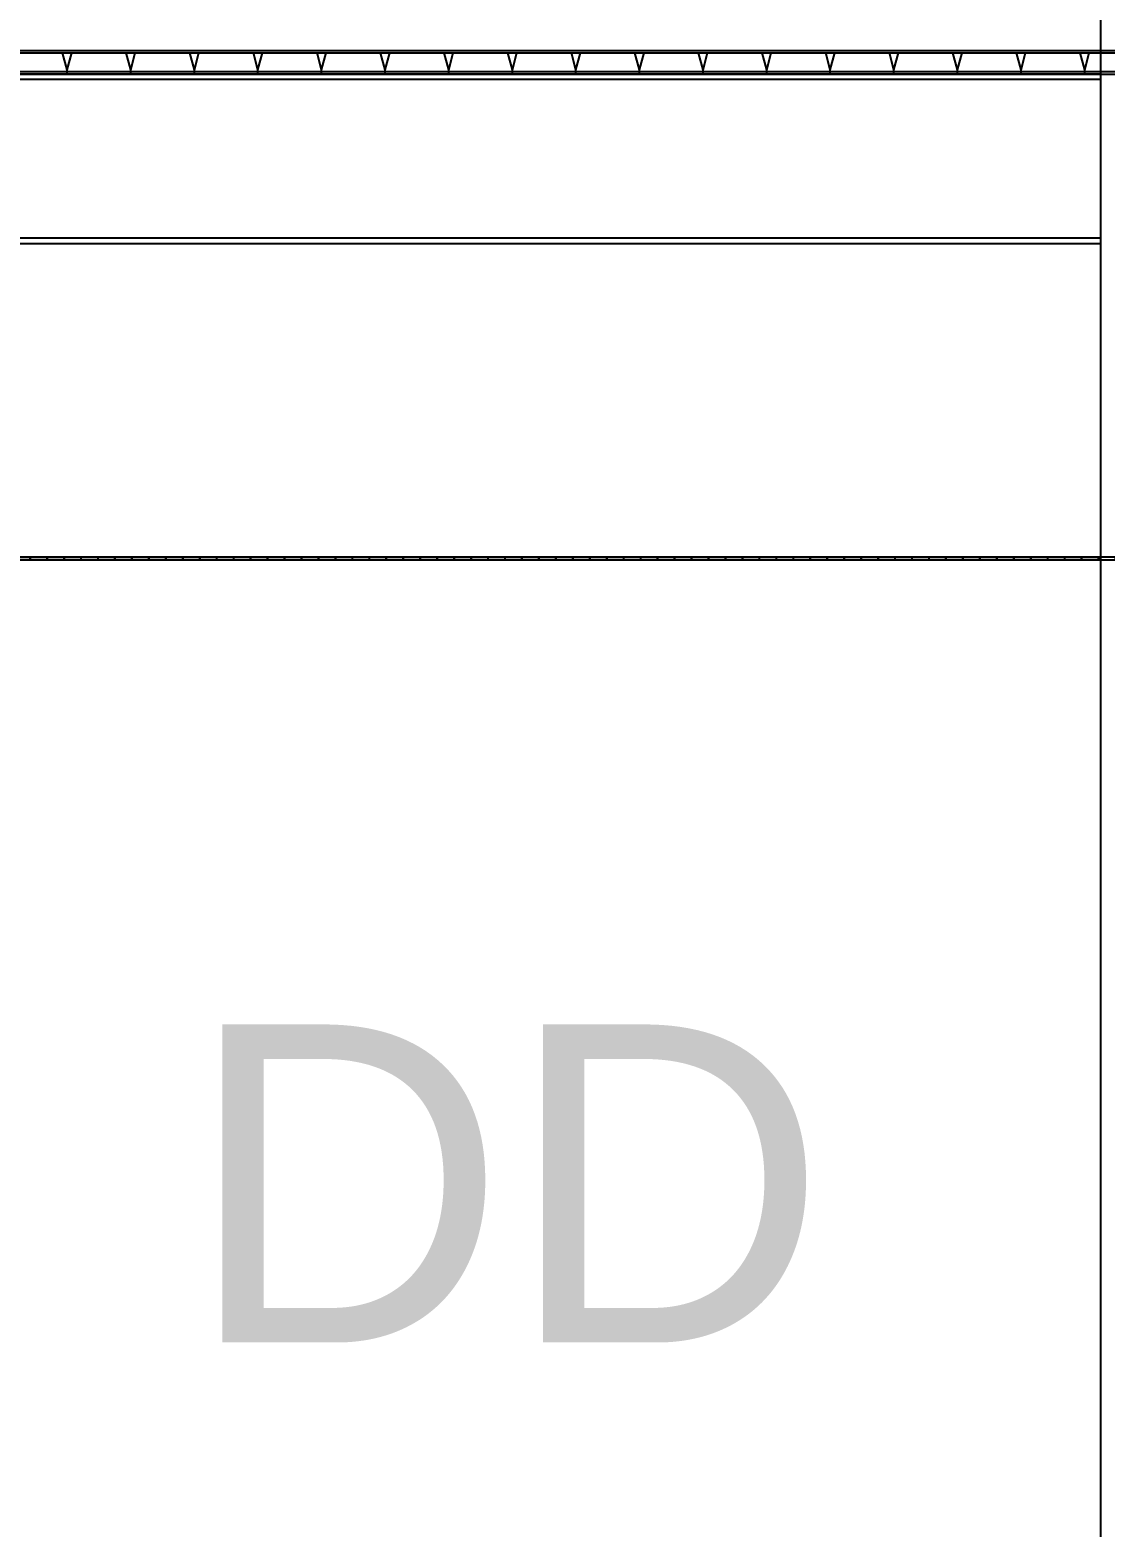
# Model space of a CAD drawing. Extents: x -3378 to 102197, y -3799 to 48702.
# Drawn here: x 88229 to 90765, y 10517 to 14047 of the extents above; entities that cross this region are included whole.
import ezdxf
from ezdxf.enums import TextEntityAlignment as Align

# ---------------------------------------------------------------- set-up
doc = ezdxf.new("R2010")
doc.units = 0
doc.linetypes.add('HIDDEN', pattern=[0.375, 0.25, -0.125])
for name, color, linetype in [('GM_ANNO_DIMS', 4, 'Continuous'), ('GM_STEL_PRIM', 3, 'Continuous'), ('結構體 STRUCTURAL', 154, 'Continuous'), ('螺絲、螺栓', 4, 'Continuous'), ('視覺模型鋁擠型暫替', 4, 'Continuous')]:
    doc.layers.add(name, color=color, linetype=linetype)
doc.layers.add('不顯示', color=254, linetype='Continuous', plot=False)
doc.styles.add('marco6', font='arial.ttf', dxfattribs={"height": 0.3})

# ---------------------------------------------------------------- blocks, each defined once
blk = doc.blocks.new('6t 矽酸鈣板')
at = {"layer": '結構體 STRUCTURAL', "ltscale": 50}
h = blk.add_hatch(dxfattribs=at)
h.set_pattern_fill('JIS_LC_20', color=256, scale=2, angle=45)
h.set_pattern_definition([(90, (-51370.39, -83265.073), (-40, 0), []), (90, (-51369.823, -83264.507), (-40, 0), [])])
h.paths.add_polyline_path([(11600, 6), (214.9, 6), (214.9, 0), (11600, 0)])
at = {"layer": '結構體 STRUCTURAL'}
blk.add_lwpolyline([(214.9, 6), (214.9, 0), (11600, 0), (11600, 6)], close=True, dxfattribs=at)
blk = doc.blocks.new('*U775')
at = {"layer": 'GM_STEL_PRIM'}
for p, q in [((0, -15), (-10.7, 25)), ((0, -15), (10.7, 25)), ((0, -25), (0, -15))]:
    blk.add_line(p, q, dxfattribs=at)
blk = doc.blocks.new('*U776')
at = {"layer": 'GM_ANNO_DIMS', "color": 0, "linetype": 'ByBlock', "lineweight": -2}
for p in [(2400, 0), (2550, 0), (2700, 0), (2850, 0), (3000, 0), (3150, 0), (3300, 0), (3450, 0), (3600, 0), (3750, 0), (3900, 0), (4050, 0), (4200, 0), (4350, 0), (4500, 0), (4650, 0), (4800, 0)]:
    blk.add_blockref('*U775', p, dxfattribs=at)

msp = doc.modelspace()

# ---------------------------------------------------------------- linework, layer by layer
at = {"layer": 'GM_STEL_PRIM', "elevation": 0}
msp.add_lwpolyline([(97595.869, 13998.085), (85895.866, 13998.085), (85895.866, 13993.085), (97595.869, 13993.085)], close=True, dxfattribs=at)
at = {"layer": '結構體 STRUCTURAL'}
for p, q in [((90754.403, 18243.085, 0), (90754.403, 6180.085, 0)), ((90754.403, 13943.085, 0), (86295.866, 13943.085, 0)), ((90754.403, 13930.085, 0), (86295.866, 13930.085, 0)), ((90754.403, 13556.085, 0), (86295.866, 13556.085, 0)), ((90754.403, 13543.085, 0), (86295.866, 13543.085, 0))]:
    msp.add_line(p, q, dxfattribs=at)
at = {"layer": '結構體 STRUCTURAL', "elevation": 0}
msp.add_lwpolyline([(93304.403, 13948.085), (85895.866, 13948.085), (85895.866, 13943.085), (93304.403, 13943.085)], dxfattribs=at)
at = {"layer": '視覺模型鋁擠型暫替', "color": 1, "linetype": 'Continuous'}
msp.add_line((90754.403, 12798.113, 0), (85845.866, 12798.077, 0), dxfattribs=at)

# ---------------------------------------------------------------- block references
at = {"layer": 'GM_ANNO_DIMS'}
msp.add_blockref('*U776', (85916.866, 13968.085, 0), dxfattribs=at)
at = {"layer": '螺絲、螺栓'}
msp.add_blockref('6t 矽酸鈣板', (85845.866, 12798.077, 0), dxfattribs=at)

# ---------------------------------------------------------------- texts
at = {"layer": '不顯示', "color": 20, "linetype": 'HIDDEN', "ltscale": 50, "style": 'marco6'}
msp.add_text('DD', height=750, dxfattribs=at).set_placement((88596.649, 11327.339, 0), align=Align.MIDDLE_LEFT)

doc.saveas('drawing.dxf')
